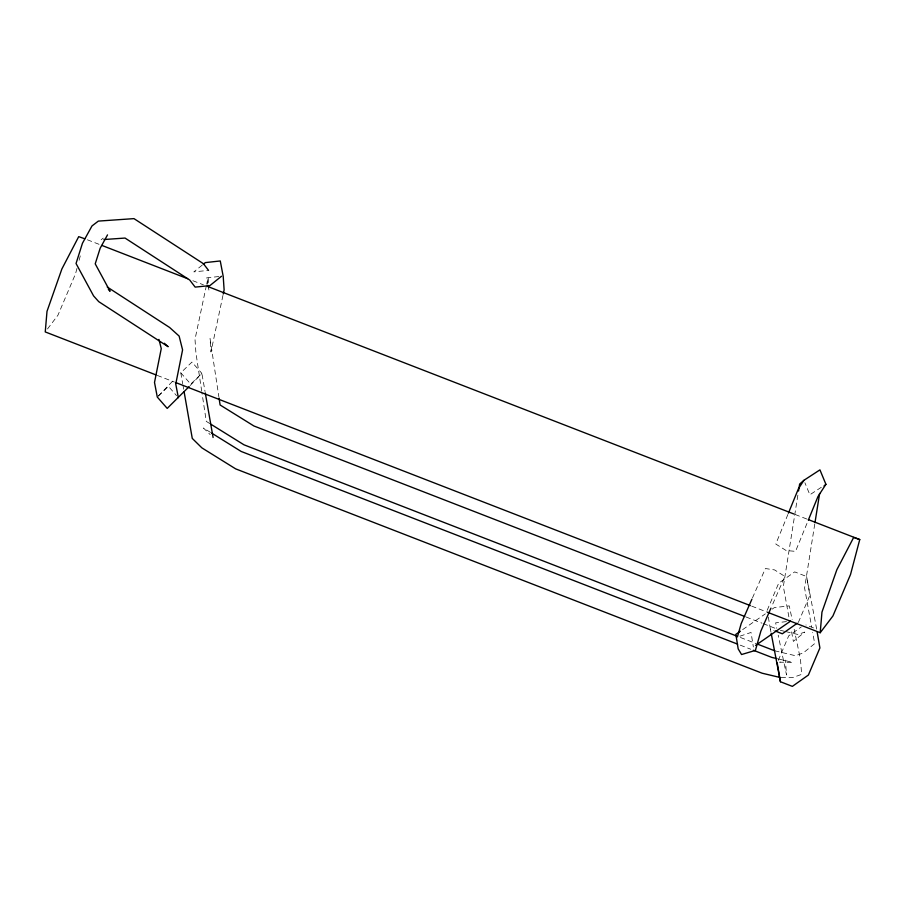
<?xml version="1.0" encoding="UTF-8"?>
<svg xmlns="http://www.w3.org/2000/svg" width="905" height="905" viewBox="0 0 905 905"><rect width="100%" height="100%" fill="white"/><g stroke="black" fill="none" stroke-linecap="round" stroke-linejoin="round"><path stroke-width="0.68" stroke-dasharray="4.53 3.39" d="M797.871 495.159L783.345 586.497L789.341 619.439M814.76 524.04L804.59 588.012L811.672 626.916M206.397 285.505L195.005 339.307L195.899 352.746L201.713 391.186M206.691 284.125L208.15 277.224L208.603 283.955M222.947 295.426L210.956 352.034L210.051 338.594L218.84 396.673M76.982 268.355L75.556 273.74L57.954 315.189L46.098 330.811M79.108 260.289L80.522 254.916M787.882 514.493L775.789 544.041L786.117 550.512L795.529 551.371L807.814 521.359M767.168 610.332L778.662 583.239L794.692 571.892L806.627 576.53L816.661 629.133L805.925 624.959M778.289 660.356L788.696 635.842L801.298 626.927M798.357 622.436L809.862 595.343L806.627 576.53M752.451 597.945L765.392 568.532L774.578 569.912L784.895 576.428L771.501 606.882M158.273 396.039L173.941 379.862M190.118 385.564L201.883 373.414L191.939 362.091L180.785 372.792L182.697 383.731M158.307 396.085L168.443 386.356L176.554 395.643M202.222 265.131L193.828 271.885L208.546 270.391M101.156 239.723L103.272 238.106M742.654 629.62L765.336 613.861M772.135 609.144L774.409 607.572L789.284 605.886L792.158 619.642M821.321 487.297L809.862 494.764L804.884 482.727M739.928 636.192L751.037 632.448L753.356 646.962M786.468 621.611L775.642 622.832L776.784 628.319M218.806 276.534L206.612 277.88L207.833 284.283M781.06 677.415L792.735 677.551L801.638 674.372L800.495 659.553L794.171 629.28M780.37 630.31L784.431 631.283M785.789 631.6L797.972 634.495L804.737 632.075L793.346 641.407L791.343 630.423M774.657 650.786L795.461 655.718L803.301 652.924L814.704 643.591L812.679 632.471M778.345 658.964L792.644 662.358L779.669 662.2L785.382 660.164L786.524 674.983L778.221 635.186M87.423 239.802L99.29 244.407M192.867 280.731L203.41 284.815M795.167 514.504L807.034 519.108M157.278 375.417L174.405 382.057M751.682 606.112L767.497 612.255M746.15 617.029L761.942 623.16M763.266 623.669L776.422 628.783M768.322 617.052L770.393 629.145L773.979 630.536M740.414 637.493L756.218 643.625M740.233 645.152L750.765 649.236M209.824 423.585L206.283 421.379L201.928 392.555M210.537 432.409L203.467 428.02L210.198 434.649M180.785 372.792L190.729 384.116L201.883 373.414L205.05 391.526M770.393 629.145L770.924 631.916M208.082 285.561L209.055 290.675L208.693 285.29M182.946 385.089L183.658 389.195"/><path stroke-width="1.36" d="M820.213 632.719L821.955 612.131L836.854 569.731L853.664 537.434L859.75 539.561L850.519 574.517L832.917 615.977L820.213 632.719L767.497 612.255M798.538 491.008L799.635 484.085L803.9 480.317L819.941 469.865L825.914 484.311L817.962 496.562L808.346 520.058M814.986 522.649L819.625 493.451M223.241 294.046L224.123 289.905L223.218 276.455L220.266 260.957L205.367 262.597L203.263 264.294M737.405 636.95L741.206 623.534L751.897 599.223M788.402 513.203L798.402 488.791L803.9 480.317M770.947 608.149L760.901 631L755.415 650.401L741.557 654.53L738.175 648.862L735.856 634.337L740.392 631.192M107.514 234.881L100.172 248.219L95.217 263.841L110.071 291.263L108.351 289.34M158.952 339.42L161.26 348.617L154.506 382.43L157.289 397.057L167.21 408.404L189.145 386.571M824.036 485.962L825.914 484.311M221.51 276.24L209.87 285.618L195.152 287.111L189.722 280.03L125.037 238.06L103.962 239.531M797.215 623.251L782.327 633.783L775.166 631M755.607 645.401L790.529 621.147M777.044 658.648L771.841 657.415L753.401 650.265M779.759 677.393L762.157 673.218L235.662 468.869L201.883 447.873L192.267 438.405L184.134 391.933M84.787 238.784L78.712 236.646L61.891 268.943L47.003 311.354L45.25 331.931L155.954 374.896M101.926 245.436L187.595 278.683M207.358 286.353L793.855 513.983M808.346 519.617L859.75 539.561M175.728 382.577L750.358 605.603M744.838 616.52L253.875 425.961L220.096 404.976L219.044 398.064M736.466 635.966L243.999 444.819L211.001 424.309M757.53 644.145L774.657 650.786M737.598 644.134L241.183 451.459L211.713 433.144M771.184 633.296L780.427 681.748L792.361 686.375L808.391 675.04L819.896 647.946L817.125 631.826M107.254 287.021L169.586 327.463L179.122 336.072L182.584 349.884L175.751 384.037L178.364 397.702M164.337 343.267L168.149 346.706L98.724 301.648L93.566 295.878L76.043 263.513L82.457 243.264L91.982 225.956L98.34 221.103L133.974 218.625L203.399 263.683L208.546 270.391M205.288 392.917L213.082 437.488M777.203 662.935L780.427 681.748"/></g></svg>
